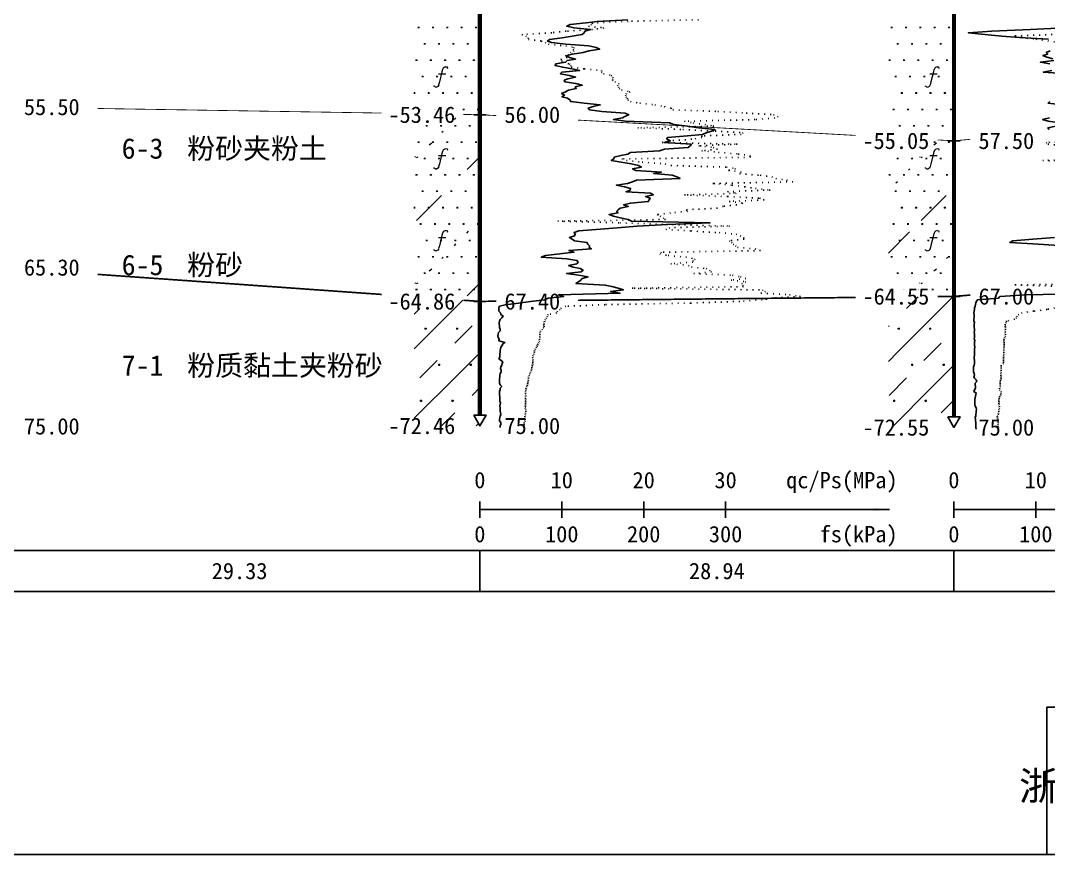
# Model space of a CAD drawing. Extents: x -37 to 3540, y -1485 to 297.
# Drawn here: x 889.2 to 1014.7, y -876 to -774.2 of the extents above; entities that cross this region are included whole.
import ezdxf
from ezdxf.enums import TextEntityAlignment as Align

# ---------------------------------------------------------------- set-up
doc = ezdxf.new("R2010")
doc.units = 0
doc.linetypes.add('DOT', pattern=[6.35, 0, -6.35])
doc.layers.get('0').update_dxf_attribs({"linetype": 'CONTINUOUS'})
for name, color, linetype in [('CURVE', 200, 'CONTINUOUS'), ('FRAME', 7, 'CONTINUOUS'), ('HOLE', 41, 'CONTINUOUS'), ('RULER', 7, 'CONTINUOUS'), ('STRATUM', 241, 'CONTINUOUS')]:
    doc.layers.add(name, color=color, linetype=linetype)
doc.layers.add('HATCH', color=7, linetype='CONTINUOUS', lineweight=13)
doc.styles.add('ST', font='')
doc.styles.get('ST').set_extended_font_data('SimSun')
pattern_1 = [(82.875, (859.6787, -892.206), (0.000369, 10.0001764), [0.0893, -80.5337]), (143.13, (859.7797, -892.2818), (-29.999964, 20.000054), [0.12627, -49.87373]), (172.875, (859.9569, -892.304), (-70.000246, 9.99966), [0.17857, -80.44443]), (206.565, (860.1354, -892.2147), (-9.9997, -9.99969), [0.19954, -22.16046]), (243.435, (860.2246, -892.0363), (9e-06, -9.9997), [0.19954, -22.16146]), (255.964, (860.314, -891.679), (-0.0002, -9.9995), [0.36813, -40.86287]), (255.964, (860.624, -890.439), (-0.0002, -9.9995), [1.2784, -39.9526]), (255.964, (860.6924, -890.165), (-0.0002, -9.9995), [0.28235, -40.94865]), (216.87, (860.8826, -889.9108), (-9.999982, -10.000018), [0.12627, -49.87373]), (243.435, (860.7816, -889.9865), (9e-06, -9.9997), [0.19954, -22.16146]), (206.565, (861.061, -889.8215), (-9.9997, -9.99969), [0.19954, -22.16046]), (172.875, (861.2383, -889.8437), (-70.000246, 9.99966), [0.17857, -80.44443]), (143.13, (861.3393, -889.9194), (-29.999964, 20.000054), [0.12627, -49.87373]), (82.875, (861.3283, -890.008), (0.000369, 10.0001764), [0.0893, -80.5337]), (0, (860.184, -890.66), (0, 10), [0.89286, -9.10714]), (0, (860.5383, -891), (1, 2), [0, -1.75]), (0, (860.5133, -890.975), (1, 2), [0, -1.75]), (0, (860.5133, -891), (1, 2), [0, -1.75]), (0, (860.4883, -891), (1, 2), [0, -1.75]), (0, (860.5133, -891.025), (1, 2), [0, -1.75])]
pattern_2 = [(45, (860.513, -891), (-2e-06, 15.39996), [4.3383, -17.4406]), (45, (866.702, -884.777), (-2e-06, 15.39996), [4.3861, -17.3928]), (45, (871.662, -879.819), (-2e-06, 15.39996), [3.99, -17.789]), (26.565, (860.513, -883.3), (15.4, 15.4), [0.2123, -34.2231]), (36.87, (862.0533, -881.76), (15.4, 15.4), [0.435, -76.565]), (315, (868.213, -875.653), (15.39996, 3e-06), [0.0727, -21.7062]), (26.565, (868.213, -891), (15.4, 15.4), [0.3184, -34.117]), (26.565, (869.753, -889.46), (15.4, 15.4), [0.2316, -34.2038]), (90, (870.523, -888.69), (-15.4, -1e-06), [0.0633, -15.3367]), (26.565, (871.293, -887.92), (15.4, 15.4), [0.2002, -68.6707]), (36.87, (872.8333, -886.38), (15.4, 15.4), [0.2435, -76.7565]), (45, (874.373, -884.84), (-5e-07, 15.39996), [0.24, -21.5388]), (315, (875.724, -883.195), (15.39996, 3e-06), [0.0727, -21.7062]), (36.87, (863.5933, -880.22), (15.4, 15.4), [0.2249, -76.7751]), (53.13, (865.1333, -878.68), (30.8, 46.2), [0.2956, -76.7044]), (53.13, (866.6733, -877.14), (30.8, 46.2), [0.2777, -76.7223])]
pattern_3 = [(45, (860.513, -891), (-4.24264, 4.24264), [10, 0]), (45, (861.574, -894.182), (-2.12132, 6.36396), [3, -3])]
pattern_4 = [(82.875, (858.6771, -893.6533), (0.000812, 22.00039), [0.1964, -177.1742]), (143.13, (858.8994, -893.82), (-65.99992, 44.00012), [0.2778, -109.7222]), (172.875, (859.2892, -893.8687), (-154.00054, 21.999253), [0.3929, -176.9777]), (206.565, (859.682, -893.672), (-21.99935, -21.9993), [0.439, -48.753]), (243.435, (859.878, -893.28), (2e-05, -21.99933), [0.439, -48.7552]), (255.964, (860.0746, -892.494), (-0.00044, -21.9989), [0.8099, -89.8983]), (255.964, (860.7567, -889.7656), (-0.00044, -21.9989), [2.8124, -87.8958]), (255.964, (860.9073, -889.163), (-0.00044, -21.9989), [0.6212, -90.087]), (216.87, (861.326, -888.6037), (-21.99996, -22.00004), [0.2778, -109.7222]), (243.435, (861.104, -888.77), (2e-05, -21.99933), [0.439, -48.7552]), (206.565, (861.719, -888.407), (-21.99935, -21.9993), [0.439, -48.753]), (172.875, (862.1083, -888.456), (-154.00054, 21.999253), [0.3929, -176.9777]), (143.13, (862.3306, -888.6228), (-65.99992, 44.00012), [0.2778, -109.7222]), (82.875, (862.3062, -888.8177), (0.000812, 22.00039), [0.1964, -177.1742]), (0, (859.788, -890.252), (0, 22), [1.9643, -20.0357]), (0, (860.5683, -891), (2.2, 4.4), [0, -3.85]), (0, (860.5133, -890.945), (2.2, 4.4), [0, -3.85]), (0, (860.5133, -891), (2.2, 4.4), [0, -3.85]), (0, (860.4583, -891), (2.2, 4.4), [0, -3.85]), (0, (860.5133, -891.055), (2.2, 4.4), [0, -3.85])]

# ---------------------------------------------------------------- blocks, each defined once
blk = doc.blocks.new('图签_A3长')
for p, q in [((0, 18), (-380, 18)), ((-380, 18), (-380, 0)), ((-380, 0), (0, 0))]:
    blk.add_line(p, q)
at = {"style": 'ST'}
for tag, p in [('01＿单位名称', (-349.98, 8.36)), ('02＿工程名称', (-271.3, 5.16)), ('04＿工程编号', (-176.51, 4.65)), ('05＿日期', (-35.59, 4.65)), ('06＿图号', (-11.16, 4.91))]:
    blk.add_attdef(tag, text='', height=3.5, dxfattribs=at).set_placement(p, align=Align.MIDDLE_CENTER)
at = {"style": 'ST', "width": 0.85}
blk.add_attdef('03＿图件名称', text='', height=3, dxfattribs=at).set_placement((-205.49, 5.05), align=Align.MIDDLE_CENTER)
blk = doc.blocks.new('Arrow')
for points in [[(-3.984779, 0.348623), (0, 0), (-3.189535, 0)], [(-3.189535, 0), (0, 0), (-3.984779, -0.348623)]]:
    blk.add_solid(points)

msp = doc.modelspace()

# ---------------------------------------------------------------- hatches: boundary and pattern name
at = {"layer": 'HATCH'}
h = msp.add_hatch(dxfattribs=at)
h.set_pattern_fill('FS', color=142, style=0)
h.set_pattern_definition(pattern_1)
h.paths.add_polyline_path([(945.26, -768.66), (937.26, -767.79), (937.26, -785.53), (945.26, -785.66)])
h.paths.add_polyline_path([(933.19, -787.15), (942.75, -787.15), (942.75, -784.21), (933.19, -784.21)], flags=9)
h.paths.add_polyline_path([(933.19, -770.15), (942.75, -770.15), (942.75, -767.21), (933.19, -767.21)], flags=9)
h = msp.add_hatch(dxfattribs=at)
h.set_pattern_fill('FS', color=142, style=0)
h.set_pattern_definition(pattern_1)
h.paths.add_polyline_path([(1003.13, -769.25), (995.13, -769.17), (995.13, -788.41), (1003.13, -788.85)])
h.paths.add_polyline_path([(991.06, -790.34), (1000.62, -790.34), (1000.62, -787.41), (991.06, -787.41)], flags=9)
h.paths.add_polyline_path([(991.06, -770.74), (1000.61, -770.74), (1000.61, -767.84), (991.06, -767.84)], flags=9)
h = msp.add_hatch(dxfattribs=at)
h.set_pattern_fill('FS', color=142, style=0)
h.set_pattern_definition(pattern_1)
h.paths.add_polyline_path([(945.26, -785.66), (937.26, -785.53), (937.26, -807.89), (945.26, -808.46)])
h.paths.add_polyline_path([(933.19, -809.95), (942.75, -809.95), (942.75, -807.01), (933.19, -807.01)], flags=9)
h.paths.add_polyline_path([(933.19, -787.15), (942.75, -787.15), (942.75, -784.21), (933.19, -784.21)], flags=9)
h = msp.add_hatch(dxfattribs=at)
h.set_pattern_fill('SZFT', color=142, scale=2.2, style=0)
h.set_pattern_definition(pattern_2)
h.paths.add_polyline_path([(945.26, -785.66), (937.26, -785.53), (937.26, -807.89), (945.26, -808.46)])
h.paths.add_polyline_path([(933.19, -809.95), (942.75, -809.95), (942.75, -807.01), (933.19, -807.01)], flags=9)
h.paths.add_polyline_path([(933.19, -787.15), (942.75, -787.15), (942.75, -784.21), (933.19, -784.21)], flags=9)
h = msp.add_hatch(dxfattribs=at)
h.set_pattern_fill('FS', color=142, style=0)
h.set_pattern_definition(pattern_1)
h.paths.add_polyline_path([(1003.13, -788.85), (995.13, -788.41), (995.13, -807.94), (1003.13, -807.85)])
h.paths.add_polyline_path([(991.06, -809.34), (1000.62, -809.34), (1000.62, -806.41), (991.06, -806.41)], flags=9)
h.paths.add_polyline_path([(991.06, -790.34), (1000.62, -790.34), (1000.62, -787.41), (991.06, -787.41)], flags=9)
h = msp.add_hatch(dxfattribs=at)
h.set_pattern_fill('SZFT', color=142, scale=2.2, style=0)
h.set_pattern_definition(pattern_2)
h.paths.add_polyline_path([(1003.13, -788.85), (995.13, -788.41), (995.13, -807.94), (1003.13, -807.85)])
h.paths.add_polyline_path([(991.06, -809.34), (1000.62, -809.34), (1000.62, -806.41), (991.06, -806.41)], flags=9)
h.paths.add_polyline_path([(991.06, -790.34), (1000.62, -790.34), (1000.62, -787.41), (991.06, -787.41)], flags=9)
h = msp.add_hatch(dxfattribs=at)
h.set_pattern_fill('FZNT', color=32, style=0)
h.set_pattern_definition(pattern_3)
h.paths.add_polyline_path([(1003.13, -807.85), (995.13, -807.94), (995.13, -823.85), (1003.13, -823.85), (1002.38, -822.55), (1003.13, -822.55)])
h.paths.add_polyline_path([(991.06, -825.34), (1000.61, -825.34), (1000.61, -822.44), (991.06, -822.44)], flags=9)
h.paths.add_polyline_path([(991.06, -809.34), (1000.62, -809.34), (1000.62, -806.41), (991.06, -806.41)], flags=9)
h = msp.add_hatch(dxfattribs=at)
h.set_pattern_fill('FS', color=32, scale=2.2, style=0)
h.set_pattern_definition(pattern_4)
h.paths.add_polyline_path([(1003.13, -807.85), (995.13, -807.94), (995.13, -823.85), (1003.13, -823.85), (1002.38, -822.55), (1003.13, -822.55)])
h.paths.add_polyline_path([(991.06, -825.34), (1000.61, -825.34), (1000.61, -822.44), (991.06, -822.44)], flags=9)
h.paths.add_polyline_path([(991.06, -809.34), (1000.62, -809.34), (1000.62, -806.41), (991.06, -806.41)], flags=9)
h = msp.add_hatch(dxfattribs=at)
h.set_pattern_fill('FZNT', color=32, style=0)
h.set_pattern_definition(pattern_3)
h.paths.add_polyline_path([(945.26, -808.46), (937.26, -807.89), (937.26, -823.66), (945.26, -823.66), (944.51, -822.36), (945.26, -822.36)])
h.paths.add_polyline_path([(933.19, -825.15), (942.75, -825.15), (942.75, -822.21), (933.19, -822.21)], flags=9)
h.paths.add_polyline_path([(933.19, -809.95), (942.75, -809.95), (942.75, -807.01), (933.19, -807.01)], flags=9)
h = msp.add_hatch(dxfattribs=at)
h.set_pattern_fill('FS', color=32, scale=2.2, style=0)
h.set_pattern_definition(pattern_4)
h.paths.add_polyline_path([(945.26, -808.46), (937.26, -807.89), (937.26, -823.66), (945.26, -823.66), (944.51, -822.36), (945.26, -822.36)])
h.paths.add_polyline_path([(933.19, -825.15), (942.75, -825.15), (942.75, -822.21), (933.19, -822.21)], flags=9)
h.paths.add_polyline_path([(933.19, -809.95), (942.75, -809.95), (942.75, -807.01), (933.19, -807.01)], flags=9)

# ---------------------------------------------------------------- linework, layer by layer
at = {"layer": 'CURVE', "color": 30, "linetype": 'Continuous'}
for points in [[(963.34, -774.06), (959.58, -774.26), (958.22, -774.46), (956.3, -774.66), (955.86, -774.86), (956.74, -775.06), (958.78, -775.26), (958.09, -775.46), (957.99, -775.66), (957.73, -775.86), (956.51, -776.06), (955.29, -776.26), (953.77, -776.46), (953.51, -776.66), (953.99, -776.86), (955.74, -777.06), (958.55, -777.26), (959.47, -777.46), (959.9, -777.66), (958.56, -777.86), (957.87, -778.06), (956.55, -778.26), (955.74, -778.46), (956.21, -778.66), (956.94, -778.86), (955.9, -779.06), (955.72, -779.26), (954.53, -779.46), (954.44, -779.66), (955.37, -779.86), (956.48, -780.06), (957.46, -780.26), (955.27, -780.46), (955.08, -780.66), (956.2, -780.86), (956.94, -781.06), (956, -781.26), (955.56, -781.46), (955.65, -781.66), (956.98, -781.86), (957.76, -782.06), (956.9, -782.26), (957.02, -782.46), (956.07, -782.66), (955.73, -782.86), (955.24, -783.06), (955.6, -783.26), (955.28, -783.46), (955.96, -783.66), (956.23, -783.86), (956.35, -784.06), (957.99, -784.26), (959.95, -784.46), (959.1, -784.66), (958.5, -784.86), (958.64, -785.06), (960.15, -785.26), (963.01, -785.46), (963.44, -785.66), (962.94, -785.86), (962.68, -786.06), (961.57, -786.26), (963.03, -786.46), (968.41, -786.66), (968.93, -786.86), (970.62, -787.06), (971.95, -787.26), (973.97, -787.46), (973.53, -787.66), (972.87, -787.86), (972.42, -788.06), (970.6, -788.26), (968.15, -788.46), (968.09, -788.66), (968.53, -788.86), (967.75, -789.06), (971.08, -789.26), (970.95, -789.46), (970.68, -789.66), (967.82, -789.86), (967.18, -790.06), (963.67, -790.26), (963.31, -790.46), (962.45, -790.66), (961.64, -790.86), (961.62, -791.06), (961.29, -791.26), (962.51, -791.46), (963.73, -791.66), (964.61, -791.86), (964.99, -792.06), (963.9, -792.26), (964.32, -792.46), (967.43, -792.66), (966.48, -792.86), (968.74, -793.06), (969.31, -793.26), (969.7, -793.46), (964.37, -793.66), (963.91, -793.86), (963.29, -794.06), (961.93, -794.26), (962.91, -794.46), (963.67, -794.66), (963.62, -794.86), (963.12, -795.06), (966.11, -795.26), (966.44, -795.46), (965.5, -795.66), (966.06, -795.86), (965.91, -796.06), (965.82, -796.26), (963.65, -796.46), (962.8, -796.66), (963.38, -796.86), (962.37, -797.06), (962.13, -797.26), (961.97, -797.46), (962.12, -797.66), (961.04, -797.86), (961.59, -798.06), (962.4, -798.26), (963.36, -798.46), (963.79, -798.66), (973.36, -798.86), (968.13, -799.06), (964.48, -799.26), (962.02, -799.46), (959.44, -799.66), (957.35, -799.86), (956.77, -800.06), (956.9, -800.26), (956.82, -800.46), (956.2, -800.66), (956.52, -800.86), (956.8, -801.06), (958.33, -801.26), (958.46, -801.46), (958.66, -801.66), (958.61, -801.86), (958.88, -802.06), (956.14, -802.26), (956.74, -802.46), (955.02, -802.66), (953.28, -802.86), (952.76, -803.06), (955.87, -803.26), (957.11, -803.46), (957.25, -803.66), (957.11, -803.86), (956.09, -804.06), (956.65, -804.26), (957.52, -804.46), (957.86, -804.66), (957.64, -804.86), (955.84, -805.06), (957.3, -805.26), (958.48, -805.46), (957.75, -805.66), (957.59, -805.86), (957.29, -806.06), (956.98, -806.26), (960.57, -806.46), (961.37, -806.66), (962.14, -806.86), (962.79, -807.06), (961.22, -807.26), (962.38, -807.46), (954.85, -807.66), (955.48, -807.86), (953.61, -808.06), (953.19, -808.26), (951.44, -808.46), (949.97, -808.66), (948.34, -808.86), (947.67, -809.06), (947.57, -809.26), (947.57, -809.46), (947.59, -809.66), (947.77, -809.86), (947.84, -810.06), (948.09, -810.26), (947.93, -810.46), (947.74, -810.66), (947.66, -810.86), (947.62, -811.06), (947.63, -811.26), (947.65, -811.46), (947.67, -811.66), (947.75, -811.86), (947.73, -812.06), (947.53, -812.26), (947.48, -812.46), (947.46, -812.66), (947.48, -812.86), (947.62, -813.06), (947.58, -813.26), (948.32, -813.46), (948.06, -813.66), (947.98, -813.86), (947.83, -814.06), (947.8, -814.26), (947.74, -814.46), (947.74, -814.66), (947.7, -814.86), (947.7, -815.06), (947.7, -815.26), (947.59, -815.46), (947.85, -815.66), (948.08, -815.86), (948, -816.06), (947.95, -816.26), (947.83, -816.46), (947.8, -816.66), (947.88, -816.86), (947.87, -817.06), (947.72, -817.26), (947.7, -817.46), (947.68, -817.66), (947.65, -817.86), (947.67, -818.06), (947.65, -818.26), (947.64, -818.46), (947.73, -818.66), (947.94, -818.86), (947.73, -819.06), (947.73, -819.26), (947.66, -819.46), (947.66, -819.66), (947.67, -819.86), (947.7, -820.06), (947.71, -820.26), (947.7, -820.46), (947.7, -820.66), (947.76, -820.86), (947.72, -821.06), (947.7, -821.26), (947.72, -821.46), (947.73, -821.66), (947.74, -821.86), (947.77, -822.06), (947.83, -822.26), (947.72, -822.46), (947.7, -822.66), (947.67, -822.86), (947.67, -823.06), (947.84, -823.26), (947.82, -823.46), (947.75, -823.66), (947.75, -823.86)], [(1016.59, -775.05), (1012.48, -775.25), (1007.78, -775.45), (1004.91, -775.65), (1006.9, -775.85), (1009, -776.05), (1011.14, -776.25), (1014.68, -776.45)], [(1014.89, -777.85), (1014.41, -778.05), (1014.59, -778.25), (1014, -778.45), (1014.46, -778.65), (1015.2, -778.85)], [(1015.35, -779.05), (1013.7, -779.25), (1014.83, -779.45)], [(1015.1, -780.25), (1014.03, -780.45), (1017.08, -780.65)], [(1014.83, -784.05), (1014.62, -784.25), (1016.34, -784.45)], [(1014.8, -786.05), (1013.95, -786.25), (1014.62, -786.45), (1016.06, -786.65)], [(1015.59, -787.05), (1014.6, -787.25), (1014.78, -787.45)], [(1015.41, -800.65), (1012.78, -800.85), (1010.32, -801.05), (1009.95, -801.25), (1012.75, -801.45), (1016, -801.65)], [(1022.26, -807.45), (1011.97, -807.65), (1008.74, -807.85), (1008.57, -808.05), (1006.03, -808.25), (1005.91, -808.45), (1005.82, -808.65), (1005.77, -808.85), (1005.71, -809.05), (1005.66, -809.25), (1005.64, -809.45), (1005.61, -809.65), (1005.58, -809.85), (1005.61, -810.05), (1005.61, -810.25), (1005.61, -810.45), (1005.58, -810.65), (1005.55, -810.85), (1005.65, -811.05), (1005.62, -811.25), (1005.59, -811.45), (1005.61, -811.65), (1005.63, -811.85), (1005.63, -812.05), (1005.62, -812.25), (1005.63, -812.45), (1005.63, -812.65), (1005.65, -812.85), (1005.61, -813.05), (1005.67, -813.25), (1005.66, -813.45), (1005.66, -813.65), (1005.65, -813.85), (1005.67, -814.05), (1005.65, -814.25), (1005.65, -814.45), (1005.64, -814.65), (1005.64, -814.85), (1005.65, -815.05), (1005.62, -815.25), (1005.61, -815.45), (1005.64, -815.65), (1005.63, -815.85), (1005.63, -816.05), (1005.6, -816.25), (1005.52, -816.45), (1005.52, -816.65), (1005.52, -816.85), (1005.54, -817.05), (1005.61, -817.25), (1005.64, -817.45), (1005.58, -817.65), (1005.65, -817.85), (1005.84, -818.05), (1005.92, -818.25), (1005.72, -818.45), (1005.73, -818.65), (1005.75, -818.85), (1005.76, -819.05), (1005.65, -819.25), (1005.58, -819.45), (1005.85, -819.65), (1005.81, -819.85), (1005.76, -820.05), (1005.71, -820.25), (1005.68, -820.45), (1005.68, -820.65), (1005.68, -820.85), (1005.67, -821.05), (1005.71, -821.25), (1005.86, -821.45), (1005.9, -821.65), (1005.84, -821.85), (1005.83, -822.05), (1005.82, -822.25), (1005.81, -822.45), (1005.73, -822.65), (1005.75, -822.85), (1005.76, -823.05), (1005.81, -823.25), (1005.8, -823.45), (1005.81, -823.65), (1005.8, -823.85), (1005.84, -824.05)]]:
    msp.add_lwpolyline(points, dxfattribs=at)
at = {"layer": 'CURVE', "color": 100, "linetype": 'DOT', "ltscale": 0.1}
for points in [[(971.97, -774.06), (963.38, -774.26), (959.01, -774.46), (958.88, -774.66), (958.54, -774.86), (960.38, -775.06), (959.01, -775.26), (955.78, -775.46), (954.03, -775.66), (950.4, -775.86), (950.87, -776.06), (951.17, -776.26), (951.18, -776.46), (952.77, -776.66), (953.22, -776.86), (953.62, -777.06), (955.75, -777.26), (956.79, -777.46), (956.65, -777.66), (956.77, -777.86), (956.41, -778.06), (956.14, -778.26), (955.91, -778.46), (955.91, -778.66), (955.18, -778.86), (955.28, -779.06), (955.29, -779.26), (956.21, -779.46), (956.33, -779.66), (956.42, -779.86), (958.03, -780.06), (960.09, -780.26), (960.12, -780.46), (960.35, -780.66), (961.29, -780.86), (961.52, -781.06), (961.48, -781.26), (961.45, -781.46), (961.73, -781.66), (962.27, -781.86), (962.06, -782.06), (962.2, -782.26), (962.28, -782.46), (962.55, -782.66), (963.59, -782.86), (963.15, -783.06), (963.04, -783.26), (963.12, -783.46), (963.27, -783.66), (963.34, -783.86), (963.63, -784.06), (964.78, -784.26), (966.62, -784.46), (967.78, -784.66), (968.62, -784.86), (968.81, -785.06), (974.3, -785.26), (977.78, -785.46), (981.09, -785.66), (981.69, -785.86), (981.28, -786.06), (978.86, -786.26), (970.24, -786.46), (971.29, -786.66), (972.71, -786.86), (973.81, -787.06), (964.54, -787.26), (970.04, -787.46), (973.99, -787.66), (977.4, -787.86), (977.16, -788.06), (972.35, -788.26), (972.36, -788.46), (971.12, -788.66), (968.33, -788.86), (967.51, -789.06), (976.67, -789.26), (971.98, -789.46), (973.75, -789.66), (974.26, -789.86), (972.35, -790.06), (974.38, -790.26), (976.8, -790.46), (978.21, -790.66), (978.32, -790.86), (962.58, -791.06), (963.16, -791.26), (965.07, -791.46), (967.88, -791.66), (968.58, -791.86), (975.37, -792.06), (976.48, -792.26), (975.62, -792.46), (977.17, -792.66), (976.97, -792.86), (979.49, -793.06), (980.91, -793.26), (981.39, -793.46), (982.7, -793.66), (983.48, -793.86), (973.69, -794.06), (976.05, -794.26), (977.59, -794.46), (978.9, -794.66), (980.69, -794.86), (975.52, -795.06), (976.56, -795.26), (970.26, -795.46), (975.53, -795.66), (979.41, -795.86), (979.95, -796.06), (975.7, -796.26), (977.35, -796.46), (976.62, -796.66), (974.97, -796.86), (974.26, -797.06), (970.47, -797.26), (970.62, -797.46), (968.55, -797.66), (966.91, -797.86), (967.28, -798.06), (967.63, -798.26), (967.91, -798.46), (954.78, -798.66), (962.33, -798.86), (968.05, -799.06), (975.74, -799.26), (968.47, -799.46), (967.96, -799.66), (971.03, -799.86), (974.47, -800.06), (976.55, -800.26), (977.02, -800.46), (977.47, -800.66), (977.51, -800.86), (975.73, -801.06), (975.97, -801.26), (976.17, -801.46), (976.47, -801.66), (976.71, -801.86), (978.84, -802.06), (979.51, -802.26), (967.44, -802.46), (967.22, -802.66), (968.24, -802.86), (970.39, -803.06), (971.52, -803.26), (971.33, -803.46), (971.27, -803.66), (968.57, -803.86), (970.72, -804.06), (971.08, -804.26), (972.89, -804.46), (973.31, -804.66), (973.54, -804.86), (971.37, -805.06), (976.1, -805.26), (977.07, -805.46), (977.74, -805.66), (975.93, -805.86), (977.73, -806.06), (977.23, -806.26), (977.35, -806.46), (977.43, -806.66), (963.86, -806.86), (979.77, -807.06), (980.13, -807.26), (979.58, -807.46), (983.05, -807.66), (984.4, -807.86), (981, -808.06), (979.73, -808.26), (976.99, -808.46), (970.99, -808.66), (960.52, -808.86), (955.77, -809.06), (955.2, -809.26), (955.07, -809.46), (954.73, -809.66), (954.65, -809.86), (953.61, -810.06), (953.5, -810.26), (953.41, -810.46), (953.26, -810.66), (953.17, -810.86), (953.1, -811.06), (953.07, -811.26), (953.11, -811.46), (953.06, -811.66), (952.92, -811.86), (952.68, -812.06), (952.6, -812.26), (952.57, -812.46), (952.59, -812.66), (952.59, -812.86), (952.55, -813.06), (952.56, -813.26), (952.44, -813.46), (952.35, -813.66), (952.28, -813.86), (952.17, -814.06), (952.04, -814.26), (951.94, -814.46), (951.94, -814.66), (951.85, -814.86), (951.78, -815.06), (951.7, -815.26), (951.75, -815.46), (951.74, -815.66), (951.74, -815.86), (951.71, -816.06), (951.68, -816.26), (951.62, -816.46), (951.59, -816.66), (951.55, -816.86), (951.46, -817.06), (951.38, -817.26), (951.3, -817.46), (951.2, -817.66), (951.2, -817.86), (951.18, -818.06), (951.15, -818.26), (951.12, -818.46), (951.07, -818.66), (950.99, -818.86), (950.91, -819.06), (950.87, -819.26), (950.84, -819.46), (950.84, -819.66), (950.86, -819.86), (950.84, -820.06), (950.84, -820.26), (950.84, -820.46), (950.87, -820.66), (950.83, -820.86), (950.82, -821.06), (950.82, -821.26), (950.8, -821.46), (950.86, -821.66), (950.88, -821.86), (950.85, -822.06), (950.83, -822.26), (950.76, -822.46), (950.74, -822.66), (950.75, -822.86), (950.8, -823.06), (950.68, -823.26), (950.66, -823.46), (950.64, -823.66), (950.65, -823.86)], [(1015.86, -775.85), (1010.51, -776.05), (1011.33, -776.25), (1013.14, -776.45), (1014.6, -776.65), (1015.98, -776.85)], [(1019.98, -788.85), (1014.39, -789.05), (1014.61, -789.25), (1016.21, -789.45)], [(1019.82, -791.05), (1013.97, -791.25), (1018.27, -791.45)], [(1024.71, -806.25), (1010.56, -806.45), (1016.74, -806.65)], [(1015.43, -809.25), (1014.5, -809.45), (1012.87, -809.65), (1011.47, -809.85), (1011.04, -810.05), (1010.84, -810.25), (1010.76, -810.45), (1010.56, -810.65), (1009.56, -810.85), (1009.53, -811.05), (1009.39, -811.25), (1009.4, -811.45), (1009.42, -811.65), (1009.45, -811.85), (1009.41, -812.05), (1009.38, -812.25), (1009.41, -812.45), (1009.45, -812.65), (1009.33, -812.85), (1009.25, -813.05), (1009.23, -813.25), (1009.25, -813.45), (1009.25, -813.65), (1009.26, -813.85), (1009.25, -814.05), (1009.24, -814.25), (1009.23, -814.45), (1009.23, -814.65), (1009.23, -814.85), (1009.21, -815.05), (1009.19, -815.25), (1009.17, -815.45), (1009.17, -815.65), (1009.19, -815.85), (1009.17, -816.05), (1008.92, -816.25), (1008.92, -816.45), (1008.92, -816.65), (1008.91, -816.85), (1008.89, -817.05), (1008.86, -817.25), (1008.85, -817.45), (1008.86, -817.65), (1008.92, -817.85), (1008.84, -818.05), (1008.77, -818.25), (1008.76, -818.45), (1008.77, -818.65), (1008.8, -818.85), (1008.68, -819.05), (1008.69, -819.25), (1008.9, -819.45), (1008.9, -819.65), (1008.86, -819.85), (1008.74, -820.05), (1008.66, -820.25), (1008.63, -820.45), (1008.64, -820.65), (1008.63, -820.85), (1008.63, -821.05), (1008.68, -821.25), (1008.7, -821.45), (1008.62, -821.65), (1008.63, -821.85), (1008.59, -822.05), (1008.58, -822.25), (1008.42, -822.45), (1008.45, -822.65), (1008.47, -822.85), (1008.51, -823.05), (1008.52, -823.25), (1008.51, -823.45), (1008.53, -823.65), (1008.56, -823.85), (1008.56, -824.05)]]:
    msp.add_lwpolyline(points, dxfattribs=at)
at = {"layer": 'FRAME', "linetype": 'Continuous'}
msp.add_line((721.72, -876), (1394.49, -876), dxfattribs=at)
at = {"layer": 'HOLE', "linetype": 'Continuous', "const_width": 0.5}
for points in [[(945.26, -673.66), (945.26, -822.36)], [(1003.13, -673.85), (1003.13, -822.55)]]:
    msp.add_lwpolyline(points, dxfattribs=at)
at = {"layer": 'HOLE', "linetype": 'Continuous'}
for points in [[(944.51, -785.66), (946.01, -785.66)], [(1002.38, -788.85), (1003.88, -788.85)], [(1002.38, -807.85), (1003.88, -807.85)], [(944.51, -808.46), (946.01, -808.46)]]:
    msp.add_lwpolyline(points, dxfattribs=at)
for points in [[(944.51, -822.36), (946.01, -822.36), (945.26, -823.66)], [(1002.38, -822.55), (1003.88, -822.55), (1003.13, -823.85)]]:
    msp.add_lwpolyline(points, close=True, dxfattribs=at)
at = {"layer": 'RULER', "linetype": 'Continuous'}
for points in [[(945.26, -833.88), (945.26, -832.88)], [(955.26, -833.88), (955.26, -832.88)], [(965.26, -833.88), (965.26, -832.88)], [(975.26, -833.88), (975.26, -832.88)], [(1003.13, -833.88), (1003.13, -832.88)], [(1013.13, -833.88), (1013.13, -832.88)], [(945.26, -833.88), (995.26, -833.88)], [(945.26, -833.88), (945.26, -834.88)], [(955.26, -833.88), (955.26, -834.88)], [(965.26, -833.88), (965.26, -834.88)], [(975.26, -833.88), (975.26, -834.88)], [(1003.13, -833.88), (1053.13, -833.88)], [(1003.13, -833.88), (1003.13, -834.88)], [(1013.13, -833.88), (1013.13, -834.88)], [(886.6, -838.88), (945.26, -838.88), (945.26, -843.88), (886.6, -843.88)], [(945.26, -838.88), (1003.13, -838.88), (1003.13, -843.88), (945.26, -843.88)], [(1003.13, -838.88), (1060.33, -838.88), (1060.33, -843.88), (1003.13, -843.88)]]:
    msp.add_lwpolyline(points, dxfattribs=at)
at = {"layer": 'STRATUM', "linetype": 'Continuous'}
for points, const_width in [([(898.6, -784.9), (915.93, -785.18), (933.26, -785.46)], 0.1), ([(943.26, -785.63), (945.26, -785.66), (947.26, -785.77)], 0.1), ([(957.26, -786.32), (974.19, -787.25), (991.13, -788.19)], 0.1), ([(1001.13, -788.74), (1003.13, -788.85), (1005.13, -788.67)], 0.1), ([(898.6, -805.16), (915.93, -806.38), (933.26, -807.61)], 0.2), ([(957.26, -808.33), (974.19, -808.15), (991.13, -807.98)], 0.2), ([(1001.13, -807.87), (1003.13, -807.85), (1005.13, -807.69)], 0.2), ([(943.26, -808.32), (945.26, -808.46), (947.26, -808.44)], 0.2)]:
    msp.add_lwpolyline(points, dxfattribs=dict(at, const_width=const_width))

# ---------------------------------------------------------------- block references
at = {"layer": 'FRAME'}
ref = msp.add_blockref('图签_A3长', (1394.49, -876), dxfattribs=at)
ref.add_attrib('01＿单位名称', '浙江南联土木工程科技有限公司', dxfattribs={"layer": '0', "height": 3.5, "style": 'ST'}).set_placement((1044.51, -867.64), align=Align.MIDDLE_CENTER)
at = {"layer": 'RULER', "xscale": 0.5, "yscale": 0.5, "zscale": 0.5}
msp.add_blockref('Arrow', (995.26, -833.88), dxfattribs=at)

# ---------------------------------------------------------------- texts
at = {"layer": 'HOLE', "style": 'ST'}
for s, p in [('55.50', (889.6, -784.71)), ('56.00', (948.26, -785.66)), ('57.50', (1006.13, -788.85)), ('65.30', (889.6, -804.31)), ('67.40', (948.26, -808.46)), ('67.00', (1006.13, -807.85)), ('75.00', (889.6, -823.71)), ('75.00', (948.26, -823.66)), ('75.00', (1006.13, -823.85))]:
    msp.add_text(s, height=2, dxfattribs=at).set_placement(p, align=Align.MIDDLE_LEFT)
for s, p in [('-53.46', (942.26, -785.66)), ('-55.05', (1000.13, -788.85)), ('-64.86', (942.26, -808.46)), ('-64.55', (1000.13, -807.85)), ('-72.46', (942.26, -823.66)), ('-72.55', (1000.13, -823.85))]:
    msp.add_text(s, height=2, dxfattribs=at).set_placement(p, align=Align.MIDDLE_RIGHT)
at = {"layer": 'RULER', "style": 'ST'}
for s, p in [('0', (945.26, -831.88)), ('10', (955.26, -831.88)), ('20', (965.26, -831.88)), ('30', (975.26, -831.88)), ('0', (1003.13, -831.88)), ('10', (1013.13, -831.88))]:
    msp.add_text(s, height=2, dxfattribs=at).set_placement(p, align=Align.BOTTOM_CENTER)
msp.add_text('qc/Ps(MPa)', height=2, dxfattribs=at).set_placement((996.26, -831.88), align=Align.BOTTOM_RIGHT)
msp.add_text('fs(kPa)', height=2, dxfattribs=at).set_placement((996.26, -835.88), align=Align.TOP_RIGHT)
for s, p in [('0', (945.26, -835.88)), ('100', (955.26, -835.88)), ('200', (965.26, -835.88)), ('300', (975.26, -835.88)), ('0', (1003.13, -835.88)), ('100', (1013.13, -835.88))]:
    msp.add_text(s, height=2, dxfattribs=at).set_placement(p, align=Align.TOP_CENTER)
for s, p in [('29.33', (915.93, -841.38)), ('28.94', (974.19, -841.38))]:
    msp.add_text(s, height=2, dxfattribs=at).set_placement(p, align=Align.MIDDLE_CENTER)
at = {"layer": 'STRATUM', "style": 'ST'}
for s, p in [('6-3', (901.53, -789.78)), ('粉砂夹粉土', (909.53, -789.78)), ('6-5', (901.53, -804.01)), ('粉砂', (909.53, -804.01)), ('7-1', (901.53, -816.28)), ('粉质黏土夹粉砂', (909.53, -816.28))]:
    msp.add_text(s, height=2.5, dxfattribs=at).set_placement(p, align=Align.MIDDLE_LEFT)

doc.saveas('drawing.dxf')
